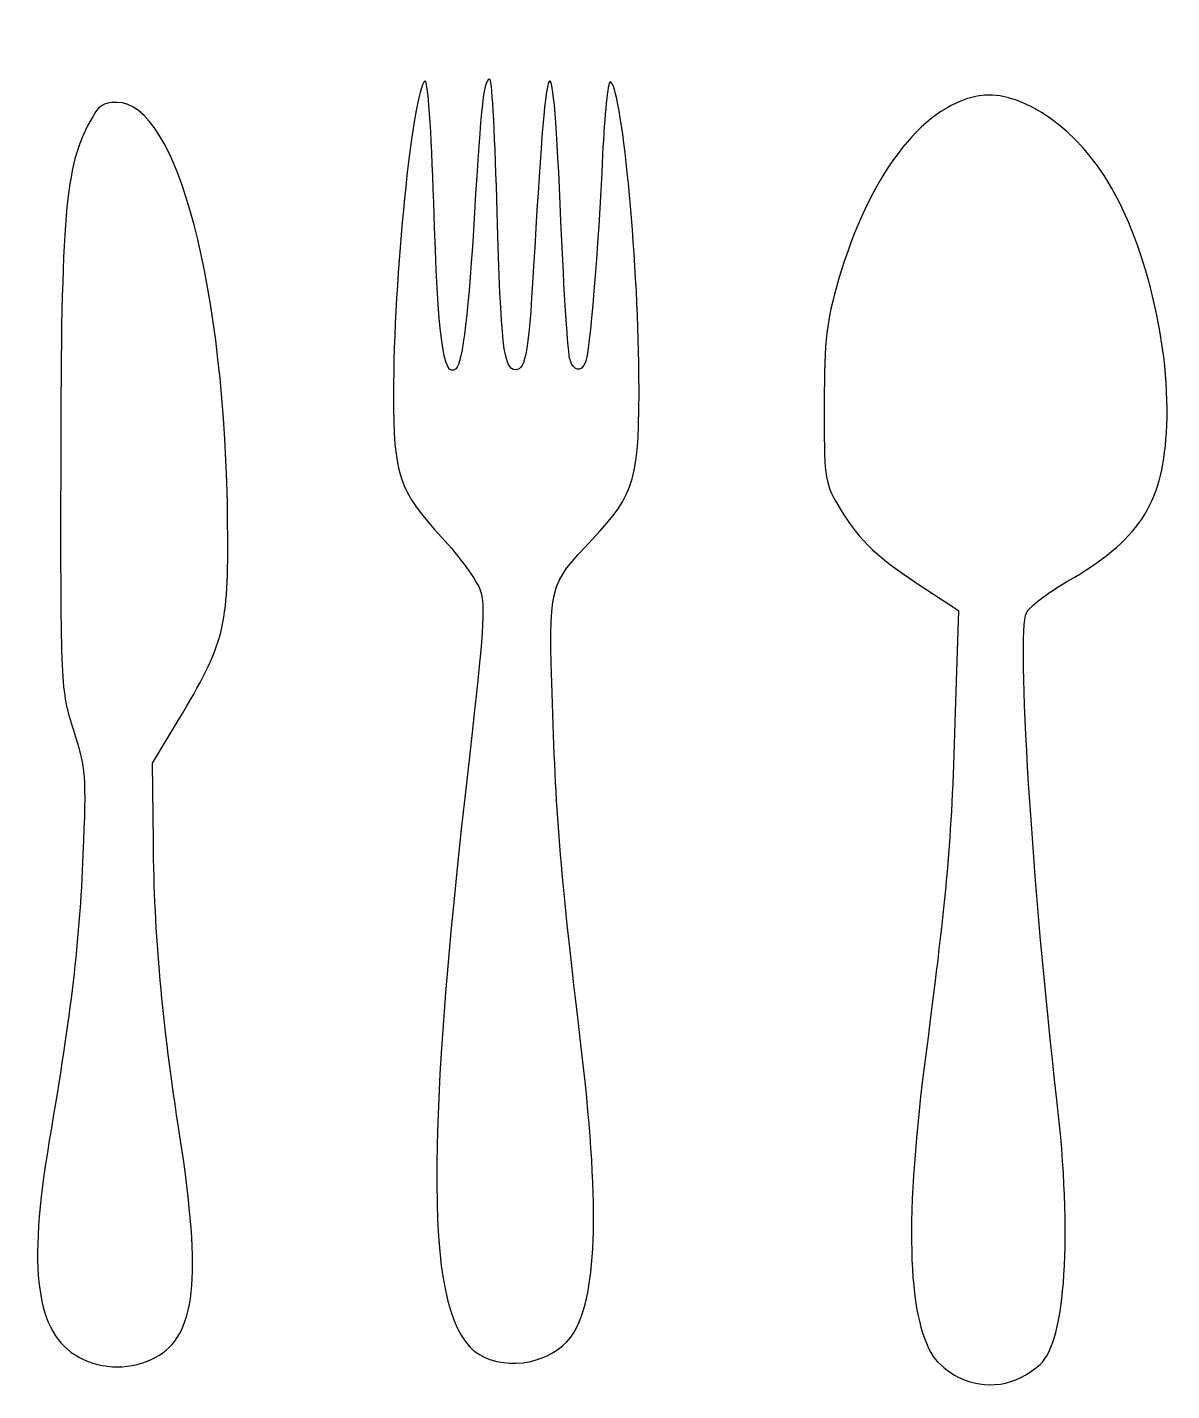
# Model space of a CAD drawing. Header units: centimetres. Extents: x -7.6 to 8.4, y -7.8 to 11.4.
import ezdxf

# ---------------------------------------------------------------- set-up
doc = ezdxf.new("R2010")
doc.units = ezdxf.units.CM
doc.header["$MEASUREMENT"] = 0
doc.layers.add('Layer 1', color=7, linetype='Continuous')

msp = doc.modelspace()

# ---------------------------------------------------------------- linework, layer by layer
at = {"layer": 'Layer 1'}
for points, knots in [([(-1.20856, -7.31254), (-2.0389, -6.94965), (-2.09472, -4.71088), (-1.41971, 1.15619), (-1.41971, 1.15619), (-1.22725, 2.82899), (-1.20033, 3.24673), (-1.27177, 3.45202), (-1.27177, 3.45202), (-1.3198, 3.59004), (-1.5622, 3.92274), (-1.81044, 4.19134), (-1.81044, 4.19134), (-2.41414, 4.84458), (-2.49003, 5.06953), (-2.48988, 6.2053), (-2.48988, 6.2053), (-2.48962, 7.80746), (-2.22258, 10.45716), (-2.04707, 10.59837), (-2.04707, 10.59837), (-2.00792, 10.62987), (-1.95647, 9.91404), (-1.9243, 8.88998), (-1.9243, 8.88998), (-1.8636, 6.95783), (-1.79106, 6.4149), (-1.61277, 6.55834), (-1.61277, 6.55834), (-1.52071, 6.63241), (-1.4304, 7.39232), (-1.35241, 8.74893), (-1.35241, 8.74893), (-1.26614, 10.24964), (-1.21537, 10.68098), (-1.1328, 10.61455), (-1.1328, 10.61455), (-1.10576, 10.59279), (-1.06117, 9.75797), (-1.03372, 8.75939), (-1.03372, 8.75939), (-0.98231, 6.88927), (-0.94268, 6.54605), (-0.77813, 6.54605), (-0.77813, 6.54605), (-0.629, 6.54605), (-0.59161, 6.78239), (-0.50704, 8.25941), (-0.50704, 8.25941), (-0.33455, 11.27185), (-0.25607, 11.35021), (-0.13934, 8.62656), (-0.13934, 8.62656), (-0.09679, 7.63373), (-0.03958, 6.75946), (-0.01222, 6.68374), (-0.01222, 6.68374), (0.0461, 6.5224), (0.13641, 6.50574), (0.20243, 6.64415), (0.20243, 6.64415), (0.26236, 6.76981), (0.385, 8.2415), (0.44538, 9.55973), (0.44538, 9.55973), (0.4712, 10.12345), (0.51869, 10.58468), (0.5509, 10.58468), (0.5509, 10.58468), (0.70413, 10.58468), (0.94488, 8.14374), (0.95526, 6.48486), (0.95526, 6.48486), (0.96449, 5.01042), (0.90847, 4.81126), (0.30391, 4.16909), (0.30391, 4.16909), (-0.31965, 3.50673), (-0.31161, 3.53967), (-0.25868, 1.86492), (-0.25868, 1.86492), (-0.20706, 0.23157), (-0.13868, -0.5893), (0.13635, -2.8774), (0.13635, -2.8774), (0.40451, -5.10833), (0.37575, -6.39897), (0.0454, -6.95908), (0.0454, -6.95908), (-0.17994, -7.34114), (-0.76547, -7.50618), (-1.20857, -7.31254), (-1.20857, -7.31254), (-1.20857, -7.31254), (-1.20856, -7.31254), (-1.20856, -7.31254)], [0, 0, 0, 0, 0.04, 0.04, 0.04, 0.04, 0.08, 0.08, 0.08, 0.08, 0.12, 0.12, 0.12, 0.12, 0.16, 0.16, 0.16, 0.16, 0.2, 0.2, 0.2, 0.2, 0.24, 0.24, 0.24, 0.24, 0.28, 0.28, 0.28, 0.28, 0.32, 0.32, 0.32, 0.32, 0.36, 0.36, 0.36, 0.36, 0.4, 0.4, 0.4, 0.4, 0.44, 0.44, 0.44, 0.44, 0.48, 0.48, 0.48, 0.48, 0.52, 0.52, 0.52, 0.52, 0.56, 0.56, 0.56, 0.56, 0.6, 0.6, 0.6, 0.6, 0.64, 0.64, 0.64, 0.64, 0.68, 0.68, 0.68, 0.68, 0.72, 0.72, 0.72, 0.72, 0.76, 0.76, 0.76, 0.76, 0.8, 0.8, 0.8, 0.8, 0.84, 0.84, 0.84, 0.84, 0.88, 0.88, 0.88, 0.88, 0.92, 0.92, 0.92, 0.92, 1, 1, 1, 1]), ([(5.43693, -7.58804), (5.30301, -7.52234), (5.14435, -7.39165), (5.08435, -7.29761), (5.08435, -7.29761), (4.71492, -6.71861), (4.68279, -5.34381), (4.98455, -3.02681), (4.98455, -3.02681), (5.28234, -0.74024), (5.33691, -0.11666), (5.38946, 1.59999), (5.38946, 1.59999), (5.38946, 1.59999), (5.43743, 3.16722), (5.43743, 3.16722), (5.43743, 3.16722), (5.43743, 3.16722), (4.86195, 3.54724), (4.86195, 3.54724), (4.86195, 3.54724), (4.24669, 3.95352), (4.00326, 4.19688), (3.72556, 4.68329), (3.72556, 4.68329), (3.56386, 4.96652), (3.55119, 5.06881), (3.55503, 6.06009), (3.55503, 6.06009), (3.55864, 6.99245), (3.58485, 7.21889), (3.7577, 7.81106), (3.7577, 7.81106), (4.18023, 9.25865), (4.90961, 10.22389), (5.70182, 10.38386), (5.70182, 10.38386), (6.24165, 10.49287), (6.99555, 10.02172), (7.48356, 9.27035), (7.48356, 9.27035), (8.05678, 8.38778), (8.43223, 6.83908), (8.35823, 5.66234), (8.35823, 5.66234), (8.29401, 4.64101), (7.96486, 4.14879), (6.96053, 3.57218), (6.96053, 3.57218), (6.68902, 3.4163), (6.43398, 3.21914), (6.39377, 3.13404), (6.39377, 3.13404), (6.25324, 2.83666), (6.47355, -0.69035), (6.82064, -3.69993), (6.82064, -3.69993), (7.03968, -5.5992), (6.94448, -7.08962), (6.58363, -7.41042), (6.58363, -7.41042), (6.24105, -7.71499), (5.82658, -7.77919), (5.43695, -7.58805), (5.43695, -7.58805), (5.43695, -7.58805), (5.43693, -7.58804), (5.43693, -7.58804)], [0, 0, 0, 0, 0.05555556, 0.05555556, 0.05555556, 0.05555556, 0.11111111, 0.11111111, 0.11111111, 0.11111111, 0.16666667, 0.16666667, 0.16666667, 0.16666667, 0.22222222, 0.22222222, 0.22222222, 0.22222222, 0.27777778, 0.27777778, 0.27777778, 0.27777778, 0.33333333, 0.33333333, 0.33333333, 0.33333333, 0.38888889, 0.38888889, 0.38888889, 0.38888889, 0.44444444, 0.44444444, 0.44444444, 0.44444444, 0.5, 0.5, 0.5, 0.5, 0.55555556, 0.55555556, 0.55555556, 0.55555556, 0.61111111, 0.61111111, 0.61111111, 0.61111111, 0.66666667, 0.66666667, 0.66666667, 0.66666667, 0.72222222, 0.72222222, 0.72222222, 0.72222222, 0.77777778, 0.77777778, 0.77777778, 0.77777778, 0.83333333, 0.83333333, 0.83333333, 0.83333333, 0.88888889, 0.88888889, 0.88888889, 0.88888889, 1, 1, 1, 1]), ([(-6.90362, -7.30957), (-7.50725, -6.98228), (-7.62877, -6.09289), (-7.31936, -4.26683), (-7.31936, -4.26683), (-7.0059, -2.41687), (-6.90029, -1.51913), (-6.84721, -0.25362), (-6.84721, -0.25362), (-6.80094, 0.84973), (-6.80832, 0.94601), (-6.98098, 1.49033), (-6.98098, 1.49033), (-7.16284, 2.06369), (-7.1637, 2.0819), (-7.15929, 5.279), (-7.15929, 5.279), (-7.15455, 8.71326), (-7.09558, 9.39869), (-6.75091, 10.0256), (-6.75091, 10.0256), (-6.6223, 10.25952), (-6.57053, 10.29669), (-6.3733, 10.29669), (-6.3733, 10.29669), (-5.52659, 10.29669), (-4.84407, 7.69463), (-4.81643, 4.36114), (-4.81643, 4.36114), (-4.80449, 2.92158), (-4.85807, 2.71049), (-5.51115, 1.62434), (-5.51115, 1.62434), (-5.51115, 1.62434), (-5.8708, 1.02621), (-5.8708, 1.02621), (-5.8708, 1.02621), (-5.8708, 1.02621), (-5.85953, -0.07523), (-5.85953, -0.07523), (-5.85953, -0.07523), (-5.84613, -1.38451), (-5.73805, -2.58284), (-5.48702, -4.20564), (-5.48702, -4.20564), (-5.17628, -6.21442), (-5.26257, -7.00695), (-5.82501, -7.30968), (-5.82501, -7.30968), (-6.16054, -7.49027), (-6.57043, -7.49023), (-6.90364, -7.30955), (-6.90364, -7.30955), (-6.90364, -7.30955), (-6.90362, -7.30957), (-6.90362, -7.30957)], [0, 0, 0, 0, 0.06666667, 0.06666667, 0.06666667, 0.06666667, 0.13333333, 0.13333333, 0.13333333, 0.13333333, 0.2, 0.2, 0.2, 0.2, 0.26666667, 0.26666667, 0.26666667, 0.26666667, 0.33333333, 0.33333333, 0.33333333, 0.33333333, 0.4, 0.4, 0.4, 0.4, 0.46666667, 0.46666667, 0.46666667, 0.46666667, 0.53333333, 0.53333333, 0.53333333, 0.53333333, 0.6, 0.6, 0.6, 0.6, 0.66666667, 0.66666667, 0.66666667, 0.66666667, 0.73333333, 0.73333333, 0.73333333, 0.73333333, 0.8, 0.8, 0.8, 0.8, 0.86666667, 0.86666667, 0.86666667, 0.86666667, 1, 1, 1, 1])]:
    msp.add_open_spline(points, degree=3, knots=knots, dxfattribs=at)

doc.saveas('drawing.dxf')
